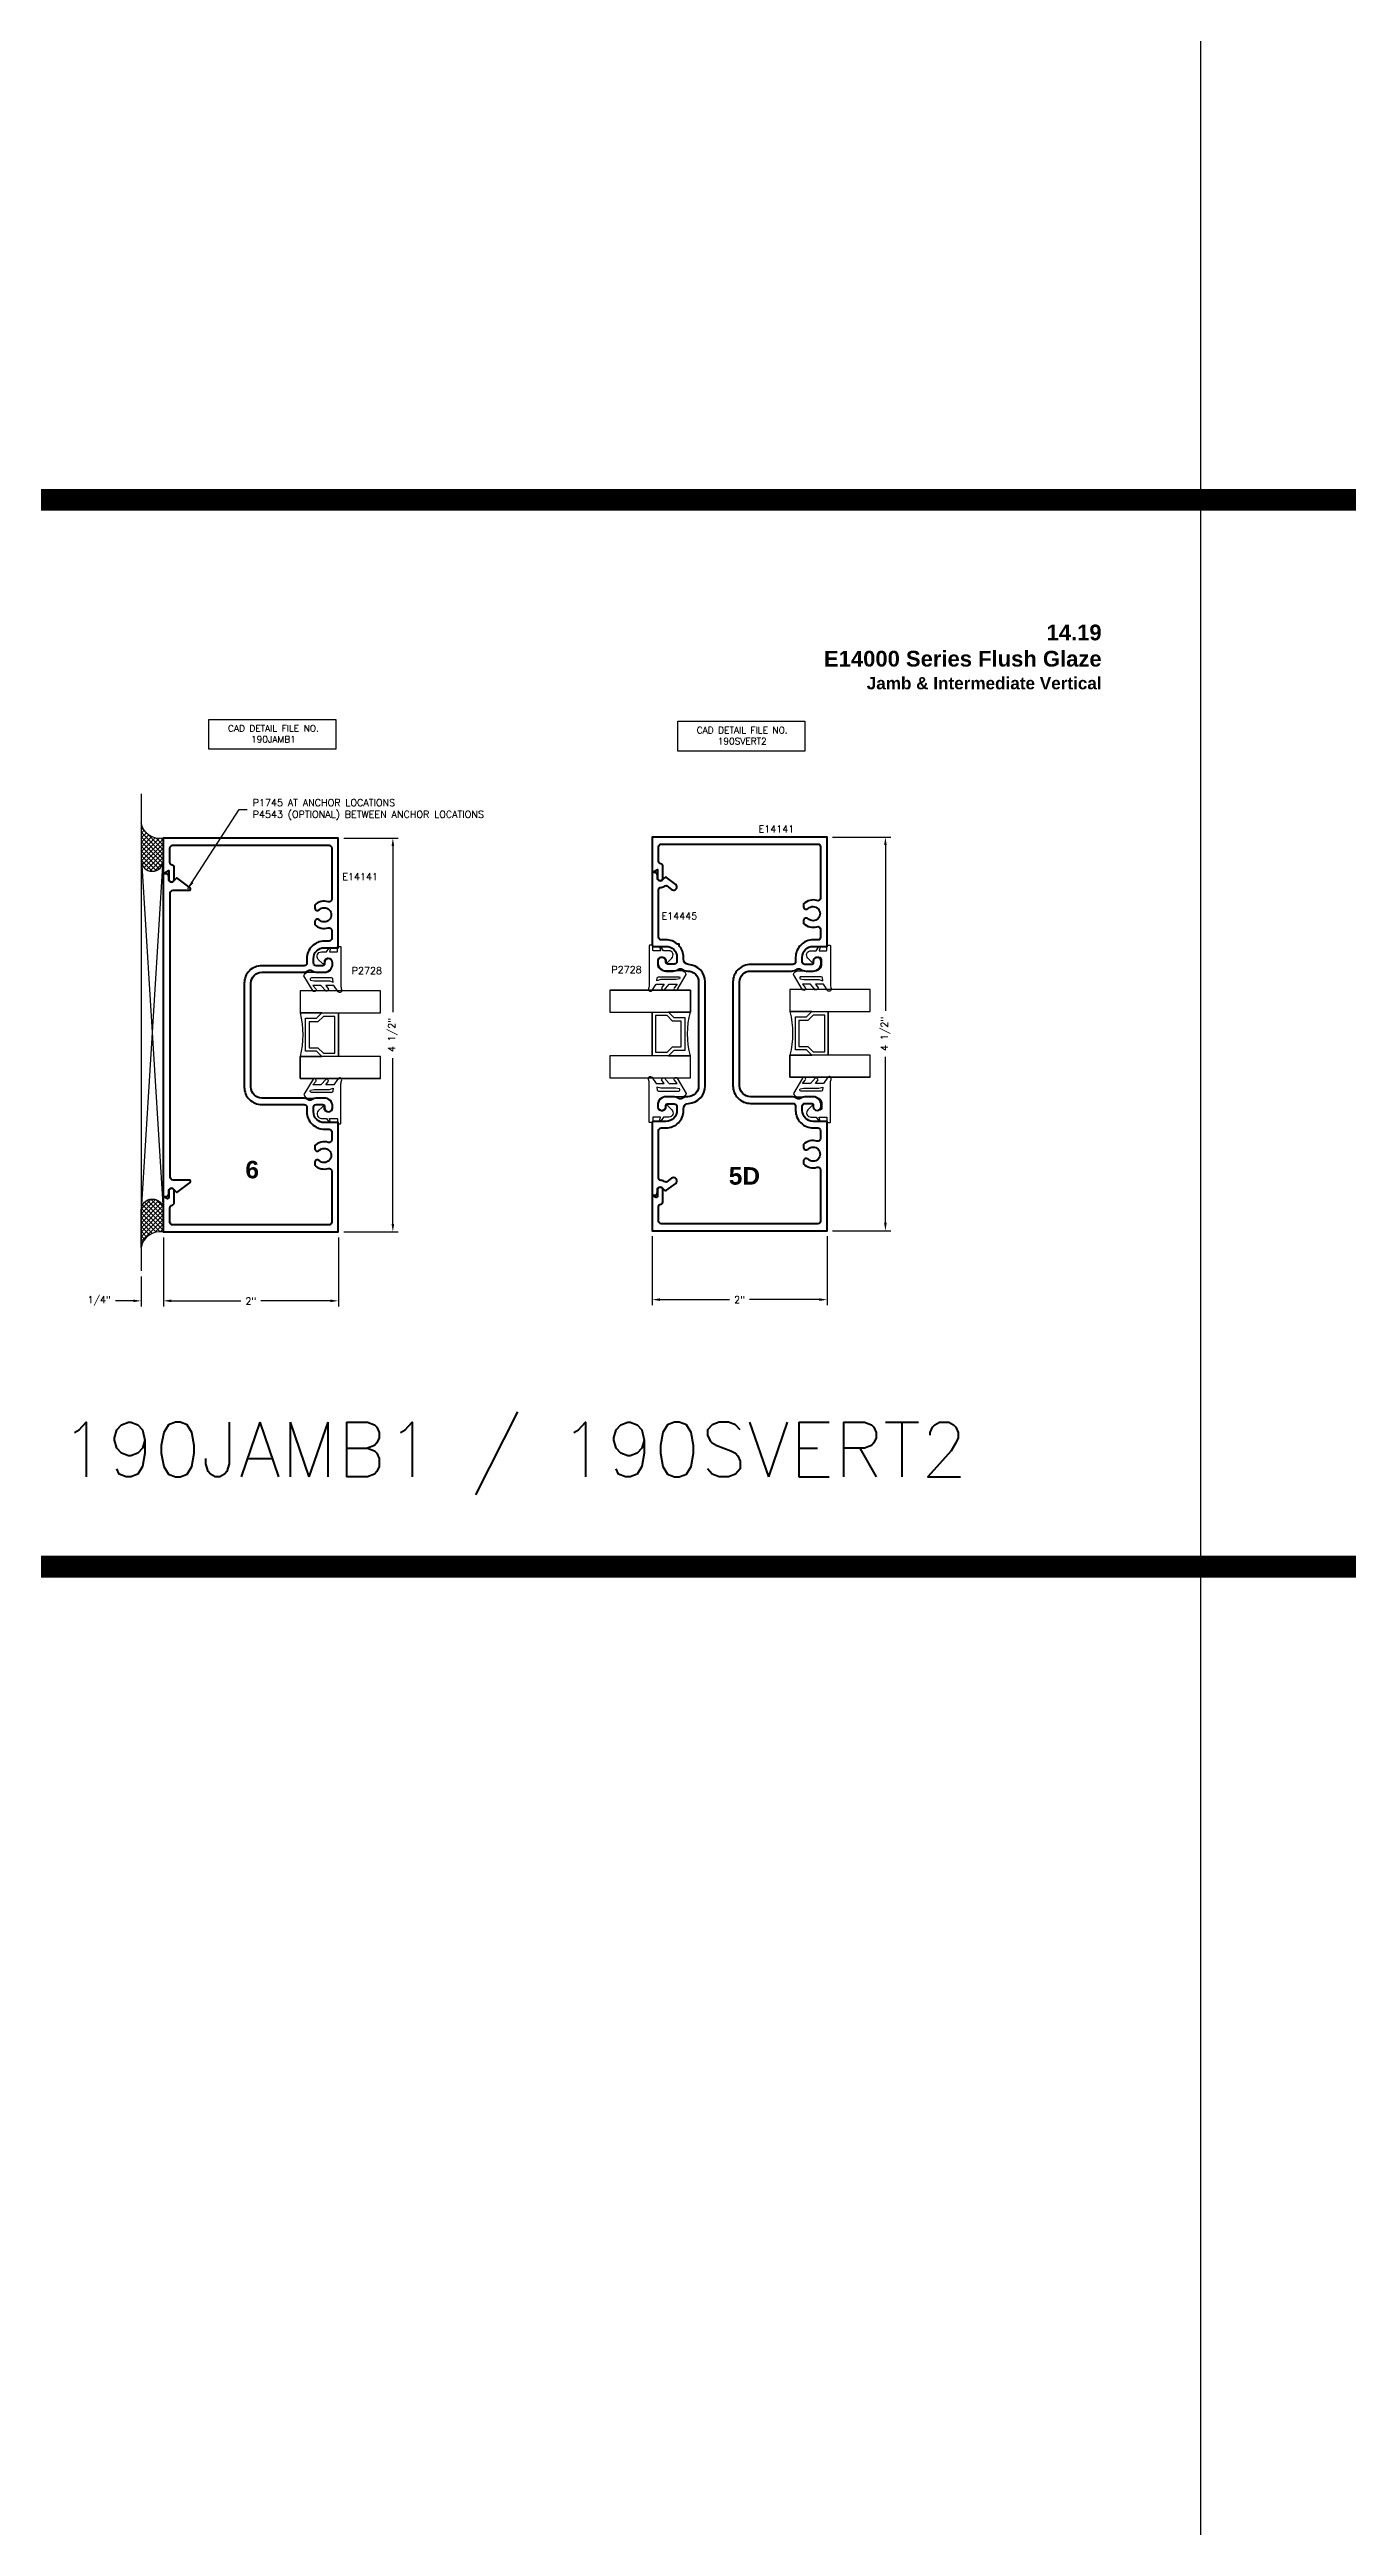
# Model space of a CAD drawing. Extents: x 0 to 139, y -24 to 89.
# Drawn here: x 42.56 to 57.39, y 3.91 to 32.22 of the extents above; entities that cross this region are included whole.
import ezdxf

# ---------------------------------------------------------------- set-up
doc = ezdxf.new("R2010")
doc.units = 0
doc.header["$MEASUREMENT"] = 0
doc.layers.get('Defpoints').update_dxf_attribs({"linetype": 'CONTINUOUS'})
for name, color, linetype in [('R-Anno-Dims', 3, 'CONTINUOUS'), ('R-Anno-Text', 6, 'CONTINUOUS'), ('R-Det1', 4, 'CONTINUOUS'), ('R-Det2', 2, 'CONTINUOUS'), ('R-Det3', 5, 'CONTINUOUS'), ('R-Otln', 1, 'CONTINUOUS'), ('R-Pat1', 5, 'CONTINUOUS'), ('TITLE', 7, 'CONTINUOUS')]:
    doc.layers.add(name, color=color, linetype=linetype)
doc.styles.get("Standard").update_dxf_attribs({"font": 'simplex'})
doc.dimstyles.new('1X', dxfattribs={"dimtxt": 0.08, "dimasz": 0.09, "dimexe": 0.0625, "dimexo": 0.0625, "dimgap": 0.062, "dimtad": 0, "dimdec": 5, "dimzin": 4, "dimdsep": 46, "dimlunit": 5, "dimtxsty": 'Standard', "dimcen": 0, "dimclrd": 256, "dimclre": 256, "dimclrt": 256, "dimadec": 0, "dimazin": 1, "dimtfac": 1, "dimtdec": 5, "dimtofl": 0, "dimtmove": 0, "dimatfit": 3, "dimfxl": 1, "dimfrac": 2, "dimtolj": 1, "dimtzin": 4, "dimarcsym": 0})
pattern_1 = [(45, (42.312023, 16.082425), (-0.0265165, 0.0265165), []), (135, (42.312023, 16.082425), (-0.0265165, -0.0265165), [])]

# ---------------------------------------------------------------- blocks, each defined once
blk = doc.blocks.new('*D239')
at = {"layer": 'Defpoints', "color": 0}
for p in [(45.859, 23.206), (45.859, 18.706), (46.482, 18.706)]:
    blk.add_point(p, dxfattribs=at)
at = {"layer": 'R-Anno-Dims', "lineweight": -2}
for p, q in [((45.921, 23.206), (46.544, 23.206)), ((46.482, 23.116), (46.482, 21.218)), ((46.482, 18.796), (46.482, 20.694)), ((45.921, 18.706), (46.544, 18.706))]:
    blk.add_line(p, q, dxfattribs=at)
at = {"layer": 'R-Anno-Dims'}
for points in [[(46.467, 23.116), (46.497, 23.116), (46.482, 23.206)], [(46.467, 18.796), (46.497, 18.796), (46.482, 18.706)]]:
    blk.add_solid(points, dxfattribs=at)
at = {"layer": 'R-Anno-Dims', "insert": (46.482, 20.956), "char_height": 0.08, "attachment_point": 5, "rotation": 90}
blk.add_mtext('\\A1;4 1/2"', dxfattribs=at)
blk = doc.blocks.new('*D240')
at = {"layer": 'Defpoints', "color": 0}
for p in [(43.859, 18.706), (45.859, 18.706), (45.859, 17.918)]:
    blk.add_point(p, dxfattribs=at)
at = {"layer": 'R-Anno-Dims', "lineweight": -2}
for p, q in [((43.859, 18.643), (43.859, 17.855)), ((45.859, 18.643), (45.859, 17.855)), ((43.949, 17.918), (44.743, 17.918)), ((45.769, 17.918), (44.974, 17.918))]:
    blk.add_line(p, q, dxfattribs=at)
at = {"layer": 'R-Anno-Dims'}
for points in [[(43.949, 17.933), (43.949, 17.903), (43.859, 17.918)], [(45.769, 17.933), (45.769, 17.903), (45.859, 17.918)]]:
    blk.add_solid(points, dxfattribs=at)
at = {"layer": 'R-Anno-Dims', "insert": (44.859, 17.918), "char_height": 0.08, "attachment_point": 5}
blk.add_mtext('\\A1;2"', dxfattribs=at)
blk = doc.blocks.new('*D241')
at = {"layer": 'Defpoints', "color": 0}
for p in [(43.859, 18.706), (43.605, 18.26), (43.859, 17.918)]:
    blk.add_point(p, dxfattribs=at)
at = {"layer": 'R-Anno-Dims', "lineweight": -2}
for p, q in [((43.859, 18.643), (43.859, 17.855)), ((43.605, 18.197), (43.605, 17.855)), ((43.515, 17.918), (43.313, 17.918)), ((43.949, 17.918), (44.039, 17.918))]:
    blk.add_line(p, q, dxfattribs=at)
at = {"layer": 'R-Anno-Dims'}
for points in [[(43.515, 17.933), (43.515, 17.903), (43.605, 17.918)], [(43.949, 17.933), (43.949, 17.903), (43.859, 17.918)]]:
    blk.add_solid(points, dxfattribs=at)
at = {"layer": 'R-Anno-Dims', "insert": (43.125, 17.918), "char_height": 0.08, "attachment_point": 5}
blk.add_mtext('\\A1;1/4"', dxfattribs=at)
blk = doc.blocks.new('P2728 gasket')
at = {"layer": 'R-Det2'}
blk.add_lwpolyline([(86.461, 33.362), (86.567, 33.537, 0.301952), (86.52, 33.577), (86.32, 33.577, -0.414214), (86.24, 33.657), (86.24, 33.695, -0.388879), (86.276, 33.735), (86.292, 33.736, -0.440011), (86.336, 33.696), (86.336, 33.682, 0.668179), (86.353, 33.675), (86.401, 33.724, 0.668179), (86.366, 33.809), (86.307, 33.809), (86.279, 33.849, 0.836323), (86.264, 33.842), (86.273, 33.809), (86.189, 33.809, -0.414214), (86.183, 33.815), (86.183, 33.865, 0.414214), (86.177, 33.871), (86.149, 33.871, 0.414214), (86.143, 33.865), (86.143, 33.427, -0.083245), (86.135, 33.378), (86.135, 33.378)], format="xyb", dxfattribs=at)
for points in [[(86.174, 33.352), (86.223, 33.426), (86.314, 33.426), (86.283, 33.384)], [(86.313, 33.359), (86.371, 33.426), (86.462, 33.426), (86.431, 33.388)]]:
    blk.add_lwpolyline(points, dxfattribs=at)
at = {"layer": 'R-Det2', "lineweight": 25}
blk.add_lwpolyline([(86.235, 33.499, -0.372312), (86.249, 33.512), (86.48, 33.512, -0.668179), (86.49, 33.486), (86.448, 33.478), (86.274, 33.478), (86.23, 33.465)], format="xyb", close=True, dxfattribs=at)
at = {"layer": 'R-Det2', "ltscale": 0.1}
for centre, radius, start, end in [((86.157, 33.369), 0.0237, 157.7655, 314.5007), ((86.313, 33.388), 0.0297, 188.4603, 270), ((86.446, 33.375), 0.0199, 139.7022, 319.7022)]:
    blk.add_arc(centre, radius, start, end, dxfattribs=at)
blk = doc.blocks.new('*D298')
at = {"layer": 'Defpoints', "color": 0}
for p in [(49.444, 18.72), (51.444, 18.72), (51.444, 17.932)]:
    blk.add_point(p, dxfattribs=at)
at = {"layer": 'R-Anno-Dims', "lineweight": -2}
for p, q in [((49.444, 18.657), (49.444, 17.869)), ((51.444, 18.657), (51.444, 17.869)), ((49.534, 17.932), (50.329, 17.932)), ((51.354, 17.932), (50.559, 17.932))]:
    blk.add_line(p, q, dxfattribs=at)
at = {"layer": 'R-Anno-Dims'}
for points in [[(49.534, 17.947), (49.534, 17.917), (49.444, 17.932)], [(51.354, 17.947), (51.354, 17.917), (51.444, 17.932)]]:
    blk.add_solid(points, dxfattribs=at)
at = {"layer": 'R-Anno-Dims', "insert": (50.444, 17.932), "char_height": 0.08, "attachment_point": 5}
blk.add_mtext('\\A1;2"', dxfattribs=at)
blk = doc.blocks.new('*D299')
at = {"layer": 'Defpoints', "color": 0}
for p in [(51.444, 23.22), (52.111, 23.22), (51.444, 18.72)]:
    blk.add_point(p, dxfattribs=at)
at = {"layer": 'R-Anno-Dims', "lineweight": -2}
for p, q in [((51.507, 23.22), (52.173, 23.22)), ((52.111, 23.13), (52.111, 21.232)), ((52.111, 18.81), (52.111, 20.708)), ((51.507, 18.72), (52.173, 18.72))]:
    blk.add_line(p, q, dxfattribs=at)
at = {"layer": 'R-Anno-Dims'}
for points in [[(52.096, 23.13), (52.126, 23.13), (52.111, 23.22)], [(52.096, 18.81), (52.126, 18.81), (52.111, 18.72)]]:
    blk.add_solid(points, dxfattribs=at)
at = {"layer": 'R-Anno-Dims', "insert": (52.111, 20.97), "char_height": 0.08, "attachment_point": 5, "rotation": 90}
blk.add_mtext('\\A1;4 1/2"', dxfattribs=at)

msp = doc.modelspace()

# ---------------------------------------------------------------- hatches: boundary and pattern name
at = {"layer": 'R-Pat1'}
h = msp.add_hatch(dxfattribs=at)
h.set_pattern_fill('ANSI37', color=256, scale=0.3, style=0)
h.set_pattern_definition(pattern_1)
h.paths.add_polyline_path([(43.6053609, 22.9555135), (43.6053609, 23.384112, 0.4060889756), (43.8586116, 23.2055135), (43.8586116, 22.9555135), (43.8576262, 22.9397469, -0.9394512214)])
h = msp.add_hatch(dxfattribs=at)
h.set_pattern_fill('ANSI37', color=256, scale=0.3, style=0)
h.set_pattern_definition(pattern_1)
h.paths.add_polyline_path([(43.6053609, 18.5269149, -0.4060889756), (43.8586116, 18.7055135), (43.8586116, 18.9555135), (43.8576262, 18.97128, 0.9394512214), (43.6053609, 18.9555135)])

# ---------------------------------------------------------------- linework, layer by layer
at = {"layer": 'R-Anno-Text'}
for points in [[(44.3802684, 24.5657334), (45.8317484, 24.5657334), (45.8317484, 24.2236705), (44.3802684, 24.2236705)], [(49.7378681, 24.5445794), (51.189348, 24.5445794), (51.189348, 24.2025165), (49.7378681, 24.2025165)]]:
    msp.add_lwpolyline(points, close=True, dxfattribs=at)
at = {"layer": 'R-Det1', "color": 5}
msp.add_line((43.6053609, 23.7156731), (43.6053609, 18.2596731), dxfattribs=at)
at = {"layer": 'R-Det1', "color": 4, "linetype": 'Continuous', "lineweight": 50}
msp.add_lwpolyline([(43.9386116, 20.9555135), (43.9386117, 22.5805136, -0.4142135624), (43.9696117, 22.6115136), (44.1556117, 22.6115136, 0.722145632), (44.1645678, 22.6385466), (44.0114532, 22.7525136), (43.9735319, 22.7145926, -0.6681846236), (43.9206116, 22.7365126), (43.9206116, 22.7685136, 0.4142164072), (43.8896117, 22.7995136), (43.8586116, 22.7995136), (43.8586116, 20.9555135), (43.8586116, 19.1115135), (43.8896117, 19.1115135, 0.4142164072), (43.9206116, 19.1425135), (43.9206116, 19.1745145, -0.6681846236), (43.9735319, 19.1964345), (44.0114532, 19.1585135), (44.1645678, 19.2724805, 0.722145632), (44.1556117, 19.2995135), (43.9696117, 19.2995135, -0.4142135624), (43.9386117, 19.3305135)], format="xyb", close=True, dxfattribs=at)
at = {"layer": 'R-Det1', "lineweight": 50}
msp.add_lwpolyline([(49.7508439, 20.2307292, 0.1452865705), (49.6833439, 20.2505292), (49.6030439, 20.2505292, 0.4150537634), (49.5100439, 20.1575292), (49.5100439, 20.1410292, 1.0129010917), (49.6030439, 20.1422292), (49.6030439, 20.1505292, -0.4142135624), (49.6230439, 20.1705292), (49.6970439, 20.1705292, -0.4161327233), (49.7280439, 20.1395292), (49.7280439, 20.0945292, -0.4142135624), (49.6030439, 19.9695292), (49.4640439, 19.9695292, 0.4142135624), (49.4440439, 19.9495292), (49.4440439, 19.1355292, 0.4142135624), (49.4540439, 19.1255292), (49.4750439, 19.1255292, 0.4129032258), (49.5060439, 19.1565292), (49.5060439, 19.1885292, -0.6690389661), (49.5589439, 19.2105292), (49.5846202, 19.1847852, 0.3726509123), (49.6107268, 19.1828682), (49.7155439, 19.2609292, 0.2383281561), (49.7280439, 19.2857292), (49.7280439, 19.2890292, 0.6157428407), (49.6681439, 19.3191292), (49.6124439, 19.2776292, -0.3082190999), (49.5952439, 19.2771292, 0.1213374475), (49.5470439, 19.2941292, -0.3842927381), (49.5190439, 19.3249292), (49.5190439, 19.8645292, -0.4166706115), (49.5490439, 19.8945292), (49.6030439, 19.8945292, 0.4142135624), (49.8030439, 20.0945292), (49.8030439, 20.1139035, -0.3986406071), (49.861731, 20.1758149, 0.3986406071), (50.0510439, 20.3755292), (50.0510439, 21.5635292, 0.3986406071), (49.861731, 21.7632434, -0.3986406071), (49.8030439, 21.8251549), (49.8030439, 21.8445292, 0.1786830484), (49.7550719, 21.9744811), (49.7550719, 21.9965571), (49.7329959, 21.9965571, 0.1786830484), (49.6030439, 22.0445292), (49.5490439, 22.0445292, -0.4133333333), (49.5190439, 22.0745292), (49.5190439, 22.6142292, -0.3842927381), (49.5470439, 22.6450292, 0.1250270914), (49.5952439, 22.6620292, -0.3082190999), (49.6124439, 22.6615292), (49.6681439, 22.6200292, 0.6157428407), (49.7280439, 22.6501292), (49.7280439, 22.6533292, 0.2391768851), (49.7155439, 22.6782292), (49.6107063, 22.7562171, 0.3721215311), (49.584627, 22.7543123), (49.5589439, 22.7286292, -0.667873573), (49.5060439, 22.7505292), (49.5060439, 22.7825292, 0.4161327233), (49.4750439, 22.8135292), (49.4540439, 22.8135292, 0.4142135624), (49.4440439, 22.8035292), (49.4440439, 21.9895292, 0.4142135624), (49.4640439, 21.9695292), (49.6030439, 21.9695292, -0.4142135624), (49.7280439, 21.8445292), (49.7280439, 21.7995292, -0.4129032258), (49.6970439, 21.7685292), (49.6230439, 21.7685292, -0.4142135624), (49.6030439, 21.7885292), (49.6030439, 21.7969292, 1.0118394562), (49.5100439, 21.7980292), (49.5100439, 21.7815292, 0.4139789032), (49.6030439, 21.6885292), (49.6833439, 21.6885292, 0.1438656715), (49.7508439, 21.7084292, -0.2925397147), (49.7843439, 21.7084292, 0.1425656593), (49.8515995, 21.68853, -0.4129124678), (49.9760439, 21.5635313), (49.9760439, 20.3755286, -0.4135158467), (49.8513418, 20.250529, 0.143455795), (49.7843439, 20.2307292, -0.2925397147)], format="xyb", close=True, dxfattribs=at)
at = {"layer": 'R-Det2'}
for points in [[(46.3403121, 20.4603306), (46.3403123, 20.7103306), (45.4211117, 20.7103306), (45.4211117, 20.4603306), (46.3403123, 20.4603306), (45.4211117, 20.4603306), (45.4211117, 20.7103306), (45.6711117, 20.7103306), (45.6091117, 20.7723306), (45.4841117, 20.7723306), (45.4841117, 21.1483306), (45.6091117, 21.1483306), (45.6711117, 21.2103306), (45.8591117, 21.2103306), (45.8591117, 20.7103306), (45.8591117, 21.2103306), (46.3403123, 21.2103306), (46.3403123, 21.4603306), (45.4211117, 21.4603306), (45.4211117, 21.2103306), (45.6711117, 21.2103306), (45.4211117, 21.2103306, -0.1233101835), (45.4211117, 20.7103306, 1.5690044203)], [(48.9623434, 21.4690418), (48.9623433, 21.2190418), (49.8815438, 21.2190418), (49.8815438, 21.4690418), (48.9623433, 21.4690418), (49.8815438, 21.4690418), (49.8815438, 21.2190418), (49.6315438, 21.2190418), (49.6935438, 21.1570418), (49.8185438, 21.1570418), (49.8185438, 20.7810418), (49.6935438, 20.7810418), (49.6315438, 20.7190418), (49.4435438, 20.7190418), (49.4435438, 21.2190418), (49.4435438, 20.7190418), (48.9623433, 20.7190418), (48.9623433, 20.4690418), (49.8815438, 20.4690418), (49.8815438, 20.7190418), (49.6315438, 20.7190418), (49.8815438, 20.7190418, -0.1233101835), (49.8815438, 21.2190418, 1.5690044203)], [(51.9386132, 20.4755045), (51.9386134, 20.7255045), (51.0194128, 20.7255045), (51.0194128, 20.4755045), (51.9386134, 20.4755045), (51.0194128, 20.4755045), (51.0194128, 20.7255045), (51.2694128, 20.7255045), (51.2074128, 20.7875045), (51.0824128, 20.7875045), (51.0824128, 21.1635045), (51.2074128, 21.1635045), (51.2694128, 21.2255045), (51.4574128, 21.2255045), (51.4574128, 20.7255045), (51.4574128, 21.2255045), (51.9386134, 21.2255045), (51.9386134, 21.4755045), (51.0194128, 21.4755045), (51.0194128, 21.2255045), (51.2694128, 21.2255045), (51.0194128, 21.2255045, -0.1233101835), (51.0194128, 20.7255045, 1.5690044203)]]:
    msp.add_lwpolyline(points, format="xyb", dxfattribs=at)
for points in [[(45.8191117, 20.7503306), (45.8191117, 21.1703306), (45.6876803, 21.1703306), (45.6256803, 21.1083306), (45.5241117, 21.1083306), (45.5241117, 20.8123306), (45.6256803, 20.8123306), (45.6876803, 20.7503306), (45.8191117, 20.7503306)], [(49.4835438, 21.1790418), (49.4835438, 20.7590418), (49.6149753, 20.7590418), (49.6769753, 20.8210418), (49.7785438, 20.8210418), (49.7785438, 21.1170418), (49.6769753, 21.1170418), (49.6149753, 21.1790418), (49.4835438, 21.1790418)], [(51.4174128, 20.7655045), (51.4174128, 21.1855045), (51.2859814, 21.1855045), (51.2239814, 21.1235045), (51.1224128, 21.1235045), (51.1224128, 20.8275045), (51.2239814, 20.8275045), (51.2859814, 20.7655045), (51.4174128, 20.7655045)]]:
    msp.add_lwpolyline(points, dxfattribs=at)
at = {"layer": 'R-Det3'}
for p, q in [((43.6086116, 18.9555135), (43.8586116, 22.9555135)), ((43.6086116, 22.9555135), (43.8586116, 18.9555135))]:
    msp.add_line(p, q, dxfattribs=at)
at = {"layer": 'R-Otln', "lineweight": 50}
for points in [[(51.3690439, 19.8635292), (51.369054, 19.7732684, -0.5046620874), (51.3289352, 19.7436364, 0.2746149906), (51.1740533, 19.7061537), (51.1740533, 19.6753528, 0.2679491924), (51.1895533, 19.648506), (51.1898299, 19.6483463, 0.3342700146), (51.2268382, 19.6528684, -2.3520248058), (51.2268382, 19.53619, 0.3342700146), (51.1898299, 19.540712), (51.1895533, 19.5405524, 0.2679491924), (51.1740533, 19.5137056), (51.1740533, 19.4829047, 0.2746142419), (51.3289348, 19.4454218, -0.5046312647), (51.3690535, 19.4157928), (51.3690439, 18.8305287, -0.4142087477), (51.3380439, 18.7995292), (49.5500439, 18.7995292, -0.4142135624), (49.5190439, 18.8305292), (49.5190439, 18.9943254, -0.3582490687), (49.5440439, 19.0247392, 0.3582490687), (49.5690439, 19.055153), (49.5690439, 19.1885273, 1.000029034), (49.5070439, 19.1885292), (49.5070439, 19.1151369, -0.5773500035), (49.484544, 19.1021465), (49.4440439, 19.1255292), (49.4440439, 18.7195292), (51.4440439, 18.7195292), (51.4440439, 19.9695292), (51.2850439, 19.9695292, -0.4142135624), (51.1600439, 20.0945292), (51.1600439, 20.1445292, -0.4142135624), (51.1910439, 20.1755292), (51.2700439, 20.1755292, -0.4142135624), (51.2850439, 20.1605292), (51.2850439, 20.1410292, 1), (51.3780439, 20.1410292), (51.3780439, 20.1575292, 0.4150537634), (51.2850439, 20.2505292), (51.2047439, 20.2505295, 0.1438656715), (51.1372439, 20.2306295, -0.2925397147), (51.1037439, 20.2306295, 0.1430626198), (51.0362439, 20.2505295), (50.5690438, 20.2505301, -0.4142132008), (50.4440439, 20.3755301), (50.4440439, 21.5635283, -0.4142132008), (50.5690438, 21.6885283), (51.0362439, 21.6885289, 0.1444870806), (51.1037439, 21.7083289, -0.2925397147), (51.1372439, 21.7083289, 0.1452865705), (51.2047439, 21.6885289), (51.2850439, 21.6885292, 0.4139789032), (51.3780439, 21.7815292), (51.3780439, 21.7980292, 1), (51.2850439, 21.7980292), (51.2850439, 21.7785292, -0.4142135624), (51.2700439, 21.7635292), (51.1910439, 21.7635292, -0.4142135624), (51.1600439, 21.7945292), (51.1600439, 21.8445292, -0.4142135624), (51.2850439, 21.9695292), (51.4440439, 21.9695292), (51.4440439, 23.2195292), (49.4440439, 23.2195292), (49.4440439, 22.8135292), (49.5070439, 22.8499022), (49.5070439, 22.7505291, 1.000029034), (49.5690439, 22.750531), (49.5690439, 22.8839054, 0.3582490687), (49.5440439, 22.9143192, -0.3582490687), (49.5190439, 22.944733), (49.5190439, 23.1085292, -0.4142135624), (49.5500439, 23.1395292), (51.3380439, 23.1395292, -0.4142135624), (51.3690439, 23.1085292), (51.3690439, 22.5233151, -0.5046259582), (51.3289252, 22.4936866, 0.2746141129), (51.1740438, 22.4562037), (51.1740438, 22.4254028, 0.2679491924), (51.1895438, 22.398556), (51.1898204, 22.3983963, 0.3342700146), (51.2268287, 22.4029184, -2.3520248058), (51.2268287, 22.28624, 0.3342700146), (51.1898204, 22.290762), (51.1895438, 22.2906024, 0.2679491924), (51.1740438, 22.2637556), (51.1740438, 22.2329547, 0.2746141129), (51.3289252, 22.1954718, -0.5046259582), (51.3690439, 22.1658433), (51.3690439, 22.0755292, -0.4142135624), (51.3380439, 22.0445292), (51.2850439, 22.0445292, 0.4142135624), (51.0850439, 21.8445292), (51.0850439, 21.7945282, -0.4142135624), (51.0540439, 21.7635282), (50.5690439, 21.7635282, 0.4142135624), (50.3690439, 21.5635282), (50.3690439, 20.3755302, 0.4142135624), (50.5690439, 20.1755302), (51.0540439, 20.1755302, -0.4142135624), (51.0850439, 20.1445302), (51.0850439, 20.0945292, 0.4142135624), (51.2850439, 19.8945292), (51.3380439, 19.8945292, -0.4142135624)], [(45.7836116, 19.8495135), (45.7836217, 19.7592527, -0.5046620874), (45.7435028, 19.7296207, 0.2746149906), (45.588621, 19.692138), (45.588621, 19.6613371, 0.2679491924), (45.604121, 19.6344903), (45.6043976, 19.6343306, 0.3342700146), (45.6414059, 19.6388527, -2.3520248058), (45.6414059, 19.5221743, 0.3342700146), (45.6043976, 19.5266963), (45.604121, 19.5265367, 0.2679491924), (45.588621, 19.4996899), (45.588621, 19.468889, 0.2746142419), (45.7435024, 19.4314061, -0.5046312647), (45.7836212, 19.4017771), (45.7836116, 18.816513, -0.4142087477), (45.7526116, 18.7855135), (43.9646116, 18.7855135, -0.4142135624), (43.9336116, 18.8165135), (43.9336116, 18.9803097, -0.3582490687), (43.9586116, 19.0107235, 0.3582490687), (43.9836116, 19.0411373), (43.9836116, 19.1745116, 1.000029034), (43.9216116, 19.1745135), (43.9216116, 19.1011212, -0.5773500035), (43.8991116, 19.0881308), (43.8586116, 19.1115135), (43.8586116, 18.7055135), (45.8586116, 18.7055135), (45.8586116, 19.9555135), (45.6996116, 19.9555135, -0.4142135624), (45.5746116, 20.0805135), (45.5746116, 20.1305135, -0.4142135624), (45.6056116, 20.1615135), (45.6846116, 20.1615135, -0.4142135624), (45.6996116, 20.1465135), (45.6996116, 20.1270135, 1), (45.7926116, 20.1270135), (45.7926116, 20.1435135, 0.4150537634), (45.6996116, 20.2365135), (45.6193116, 20.2365138, 0.1438656715), (45.5518116, 20.2166138, -0.2925397147), (45.5183116, 20.2166138, 0.1430626198), (45.4508116, 20.2365138), (44.9836114, 20.2365144, -0.4142132008), (44.8586116, 20.3615144), (44.8586116, 21.5495126, -0.4142132008), (44.9836114, 21.6745126), (45.4508116, 21.6745132, 0.1444870806), (45.5183116, 21.6943132, -0.2925397147), (45.5518116, 21.6943132, 0.1452865705), (45.6193116, 21.6745132), (45.6996116, 21.6745135, 0.4139789032), (45.7926116, 21.7675135), (45.7926116, 21.7840135, 1), (45.6996116, 21.7840135), (45.6996116, 21.7645135, -0.4142135624), (45.6846116, 21.7495135), (45.6056116, 21.7495135, -0.4142135624), (45.5746116, 21.7805135), (45.5746116, 21.8305135, -0.4142135624), (45.6996116, 21.9555135), (45.8586116, 21.9555135), (45.8586116, 23.2055135), (43.8586116, 23.2055135), (43.8586116, 22.7995135), (43.9216116, 22.8358865), (43.9216116, 22.7365134, 1.000029034), (43.9836116, 22.7365153), (43.9836116, 22.8698897, 0.3582490687), (43.9586116, 22.9003035, -0.3582490687), (43.9336116, 22.9307173), (43.9336116, 23.0945135, -0.4142135624), (43.9646116, 23.1255135), (45.7526116, 23.1255135, -0.4142135624), (45.7836116, 23.0945135), (45.7836116, 22.5092994, -0.5046259582), (45.7434928, 22.4796709, 0.2746141129), (45.5886115, 22.442188), (45.5886115, 22.4113871, 0.2679491924), (45.6041115, 22.3845403), (45.6043881, 22.3843806, 0.3342700146), (45.6413964, 22.3889027, -2.3520248058), (45.6413964, 22.2722243, 0.3342700146), (45.6043881, 22.2767463), (45.6041115, 22.2765867, 0.2679491924), (45.5886115, 22.2497399), (45.5886115, 22.218939, 0.2746141129), (45.7434928, 22.1814561, -0.5046259582), (45.7836116, 22.1518276), (45.7836116, 22.0615135, -0.4142135624), (45.7526116, 22.0305135), (45.6996116, 22.0305135, 0.4142135624), (45.4996116, 21.8305135), (45.4996116, 21.7805125, -0.4142135624), (45.4686116, 21.7495125), (44.9836116, 21.7495125, 0.4142135624), (44.7836116, 21.5495125), (44.7836116, 20.3615145, 0.4142135624), (44.9836116, 20.1615145), (45.4686116, 20.1615145, -0.4142135624), (45.4996116, 20.1305145), (45.4996116, 20.0805135, 0.4142135624), (45.6996116, 19.8805135), (45.7526116, 19.8805135, -0.4142135624)]]:
    msp.add_lwpolyline(points, format="xyb", close=True, dxfattribs=at)
at = {"layer": 'R-Pat1'}
for points in [[(43.6053609, 23.384112), (43.6053609, 22.9555135, 1), (43.8586116, 22.9555135), (43.8586116, 23.2055135, -0.4060889756), (43.6053609, 23.384112, 0.8626043416)], [(43.6053609, 18.5269149), (43.6053609, 18.9555135, -1), (43.8586116, 18.9555135), (43.8586116, 18.7055135, 0.4060889756), (43.6053609, 18.5269149, -0.8626043416)]]:
    msp.add_lwpolyline(points, format="xyb", dxfattribs=at)
at = {"layer": 'TITLE'}
msp.add_line((55.7132002, 88.8536196), (55.7132002, -9.779273), dxfattribs=at)
at = {"layer": 'TITLE', "const_width": 0.25}
for points in [[(0.25, 27.0746212), (138.9080005, 27.0746212)], [(0.25, 14.8789502), (138.9080005, 14.8789502)]]:
    msp.add_lwpolyline(points, dxfattribs=at)

# ---------------------------------------------------------------- block references
at = {"layer": 'R-Det2', "xscale": -1}
for p in [(132.0310479, -11.9021521), (137.6259461, -11.8881364)]:
    msp.add_blockref('P2728 gasket', p, dxfattribs=at)
at = {"layer": 'R-Det2'}
msp.add_blockref('P2728 gasket', (-36.7313056, -11.8881364), dxfattribs=at)
at = {"layer": 'R-Det2', "rotation": 180}
for p in [(132.0310479, 53.8129086), (137.6259461, 53.827195)]:
    msp.add_blockref('P2728 gasket', p, dxfattribs=at)
at = {"layer": 'R-Det2', "xscale": -1, "rotation": 180}
msp.add_blockref('P2728 gasket', (-36.7313056, 53.8271947), dxfattribs=at)

# ---------------------------------------------------------------- texts
at = {"layer": 'R-Anno-Text'}
for s, insert, char_height, width, attachment_point in [('CAD DETAIL FILE NO.\\P190JAMB1', (45.1169507, 24.5001506), 0.075, 1.875, 2), ('CAD DETAIL FILE NO.\\P190SVERT2', (50.4745503, 24.4789966), 0.075, 1.875, 2), ('{\\fArial|b1|i0|c0|p34;6}', (44.9521271, 19.5185306, 6.2106922), 0.2, 7.44, 3), ('{\\fArial|b1|i0|c0|p34;5D}', (50.6778928, 19.4464447, 6.2106922), 0.2, 7.44, 3)]:
    msp.add_mtext(s, dxfattribs=dict(at, insert=insert, char_height=char_height, width=width, attachment_point=attachment_point))
at = {"layer": 'R-Anno-Text', "char_height": 0.08}
for s, insert, attachment_point in [('P1745 AT ANCHOR LOCATIONS\\PP4543 (OPTIONAL) BETWEEN ANCHOR LOCATIONS', (44.8794047, 23.5335193), 4), ('\\A1;E14141', (50.6606218, 23.3134027), 4), ('\\A1;E14141', (45.9037143, 22.7657784), 4), ('\\A1;E14445', (49.5519508, 22.3188193), 4), ('\\A1;P2728', (46.357729, 21.6925757), 6), ('\\A1;P2728', (49.3257402, 21.705524), 6)]:
    msp.add_mtext(s, dxfattribs=dict(at, insert=insert, attachment_point=attachment_point))
at = {"layer": 'TITLE'}
msp.add_text('190JAMB1 / 190SVERT2', height=0.625, dxfattribs=at).set_placement((42.684176, 15.9071537))
at = {"layer": 'TITLE', "insert": (54.5817844, 25.6488522, 6.2106922), "char_height": 0.18, "width": 7.44, "attachment_point": 3}
msp.add_mtext('{\\fArial|b1|i0|c0|p34;14.19\\PE14000 Series Flush Glaze\\P\\H0.7778x;Jamb & Intermediate Vertical}', dxfattribs=at)

# ---------------------------------------------------------------- dimensions: what is measured, and where the dimension line sits
at = {"layer": 'R-Anno-Dims'}
dim = msp.add_linear_dim(base=(52.1107057, 23.2195292), p1=(51.4440439, 18.7195292), p2=(51.4440439, 23.2195292), angle=90, dimstyle='1X', override={"dimpost": '"'}, dxfattribs=at)
dim.commit()
dim.dimension.update_dxf_attribs({"geometry": '*D299', "text_midpoint": (52.1107057, 20.9695292), "dimtype": 160})
dim = msp.add_linear_dim(base=(46.4817998, 18.7055135), p1=(45.8586116, 23.2055135), p2=(45.8586116, 18.7055135), angle=90, dimstyle='1X', override={"dimpost": '"'}, dxfattribs=at)
dim.commit()
dim.dimension.update_dxf_attribs({"geometry": '*D239', "text_midpoint": (46.4817998, 20.9555135)})
for base, p1, p2, picture, middle in [((43.8586116, 17.9179281), (43.6053609, 18.2596731), (43.8586116, 18.7055135), '*D241', (43.1253609, 17.9179281)), ((45.8586116, 17.9179281), (43.8586116, 18.7055135), (45.8586116, 18.7055135), '*D240', (44.8586116, 17.9179281))]:
    dim = msp.add_linear_dim(base=base, p1=p1, p2=p2, dimstyle='1X', override={"dimpost": '"'}, dxfattribs=at)
    dim.commit()
    dim.dimension.update_dxf_attribs({"geometry": picture, "text_midpoint": middle, "dimtype": 160})
dim = msp.add_linear_dim(base=(51.4440439, 17.9319448), p1=(49.4440439, 18.7195292), p2=(51.4440439, 18.7195292), dimstyle='1X', override={"dimpost": '"'}, dxfattribs=at)
dim.commit()
dim.dimension.update_dxf_attribs({"geometry": '*D298', "text_midpoint": (50.4440439, 17.9319448)})

# ---------------------------------------------------------------- leaders
at = {"layer": 'R-Anno-Text', "annotation_type": 0, "has_hookline": 1, "hookline_direction": 0}
msp.add_leader([(44.1400763, 22.6269115), (44.7274047, 23.5335193), (44.8174047, 23.5335193)], dimstyle='1X', dxfattribs=at)

doc.saveas('drawing.dxf')
